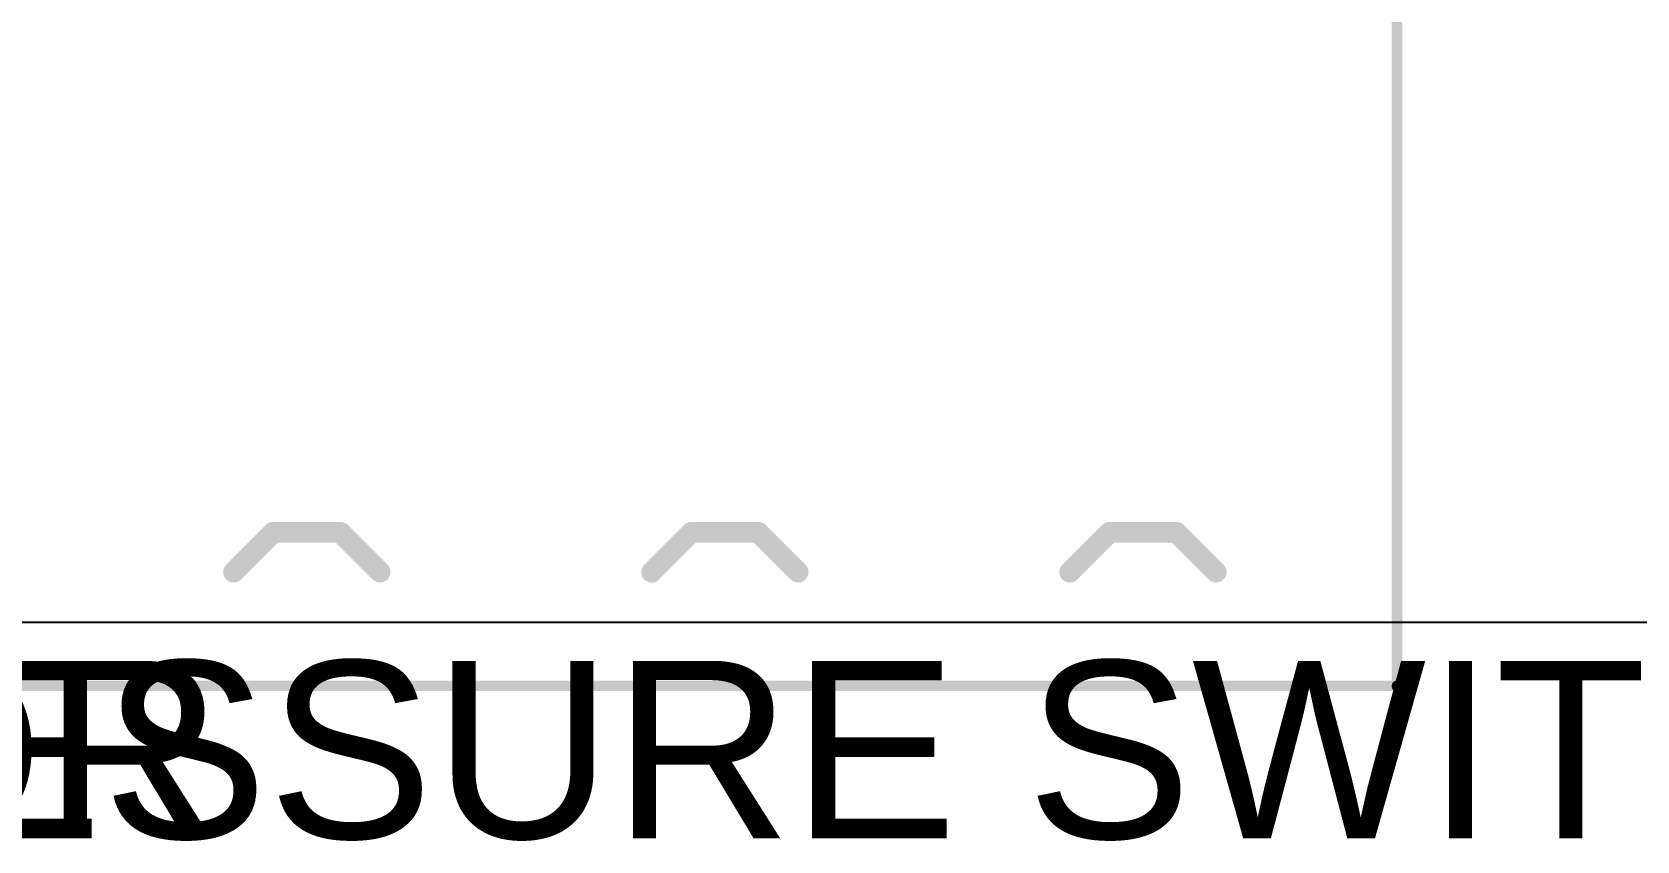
# Model space of a CAD drawing. Header units: millimetres. Extents: x -3 to 5437, y -3 to 5435.
# Drawn here: x 176.46 to 195.96, y -2.66 to 7.17 of the extents above; entities that cross this region are included whole.
import ezdxf

# ---------------------------------------------------------------- set-up
doc = ezdxf.new("R2010")
doc.units = ezdxf.units.MM
for name, color, linetype in [('BottomLayer', 5, 'Continuous'), ('TopLayer', 1, 'Continuous'), ('TopOverlay', 2, 'Continuous')]:
    doc.layers.add(name, color=color, linetype=linetype)
doc.styles.add('Arial', font='', dxfattribs={"height": 0.2})
doc.styles.get('Arial').set_extended_font_data('Arial')

# ---------------------------------------------------------------- blocks, each defined once
blk = doc.blocks.new('TBP01R1_508_04BE_138')
at = {"layer": 'TopOverlay'}
for points, const_width in [([(-8.42, 10), (-8.42, -2)], 0.127), ([(13.494, 9.994), (-8.42, 9.994)], 0.127), ([(-5.74, 8.128), (-6.223, 8.611)], 0.254), ([(-4.445, 8.611), (-4.928, 8.128)], 0.254), ([(-0.66, 8.128), (-1.143, 8.611)], 0.254), ([(0.635, 8.611), (0.152, 8.128)], 0.254), ([(4.42, 8.128), (3.937, 8.611)], 0.254), ([(5.715, 8.611), (5.232, 8.128)], 0.254), ([(-4.928, 8.128), (-5.74, 8.128)], 0.254), ([(0.152, 8.128), (-0.66, 8.128)], 0.254), ([(5.232, 8.128), (4.42, 8.128)], 0.254)]:
    blk.add_lwpolyline(points, dxfattribs=dict(at, const_width=const_width))
for points, const_width in [([(-8.452, 10, 1), (-8.388, 10, 1)], 0.0635), ([(-8.452, 9.994, 1), (-8.388, 9.994, 1)], 0.0635), ([(-6.286, 8.611, 1), (-6.16, 8.611, 1)], 0.127), ([(-4.508, 8.611, 1), (-4.381, 8.611, 1)], 0.127), ([(-1.206, 8.611, 1), (-1.079, 8.611, 1)], 0.127), ([(0.571, 8.611, 1), (0.699, 8.611, 1)], 0.127), ([(3.873, 8.611, 1), (4, 8.611, 1)], 0.127), ([(5.652, 8.611, 1), (5.779, 8.611, 1)], 0.127), ([(-5.804, 8.128, 1), (-5.677, 8.128, 1)], 0.127), ([(-5.804, 8.128, 1), (-5.677, 8.128, 1)], 0.127), ([(-4.991, 8.128, 1), (-4.864, 8.128, 1)], 0.127), ([(-4.991, 8.128, 1), (-4.864, 8.128, 1)], 0.127), ([(-0.724, 8.128, 1), (-0.597, 8.128, 1)], 0.127), ([(-0.724, 8.128, 1), (-0.597, 8.128, 1)], 0.127), ([(0.089, 8.128, 1), (0.216, 8.128, 1)], 0.127), ([(0.089, 8.128, 1), (0.216, 8.128, 1)], 0.127), ([(4.356, 8.128, 1), (4.483, 8.128, 1)], 0.127), ([(4.356, 8.128, 1), (4.483, 8.128, 1)], 0.127), ([(5.169, 8.128, 1), (5.296, 8.128, 1)], 0.127), ([(5.169, 8.128, 1), (5.296, 8.128, 1)], 0.127)]:
    blk.add_lwpolyline(points, format="xyb", close=True, dxfattribs=dict(at, const_width=const_width))

msp = doc.modelspace()

# ---------------------------------------------------------------- linework, layer by layer
at = {"layer": 'BottomLayer'}
msp.add_line((196.689, -0.003), (114.941, -0.003), dxfattribs=at)
at = {"layer": 'TopLayer'}
msp.add_line((196.689, -0.003), (107.897, -0.003), dxfattribs=at)

# ---------------------------------------------------------------- block references
at = {"rotation": 180}
msp.add_blockref('TBP01R1_508_04BE_138', (184.628, 9.221), dxfattribs=at)

# ---------------------------------------------------------------- texts
at = {"layer": 'TopOverlay', "style": 'Arial'}
for s, p in [('PRESSURE SENSOR', (148.615, -2.628)), ('PRESSURE SWITCH', (171.115, -2.628))]:
    msp.add_text(s, height=2.159, rotation=360, dxfattribs=at).set_placement(p)

doc.saveas('drawing.dxf')
